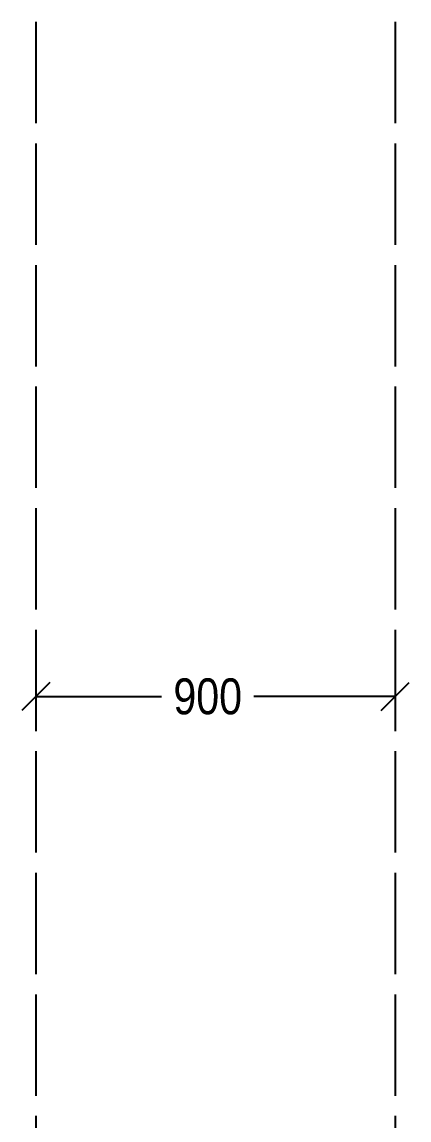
# Model space of a CAD drawing. Header units: millimetres. Extents: x -9564 to 100419, y -25359 to 24346.
# Drawn here: x 43919 to 44889, y -19340 to -16586 of the extents above; entities that cross this region are included whole.
import ezdxf

# ---------------------------------------------------------------- set-up
doc = ezdxf.new("R2010")
doc.units = ezdxf.units.MM
doc.header["$LTSCALE"] = 100
doc.linetypes.add('DASHEDX2', pattern=[3.048, 2.54, -0.508])
doc.layers.add('Area circulacion', color=50, linetype='DASHEDX2')
doc.layers.add('Cotas secundarias', color=81, linetype='Continuous')
doc.styles.add('OpenSansCondensed-Light', font='OpenSansCondensed-Light.ttf')
doc.dimstyles.new('Cotas Mateo', dxfattribs={"dimtxt": 90, "dimasz": 70, "dimexe": 0.375, "dimexo": 0.125, "dimgap": 0.1, "dimtad": 1, "dimzin": 12, "dimdsep": 46, "dimtxsty": 'OpenSansCondensed-Light', "dimblk": 'OBLIQUE', "dimcen": 2.5, "dimazin": 3, "dimtfac": 0.5, "dimtmove": 2, "dimatfit": 3, "dimarcsym": 0})

# ---------------------------------------------------------------- blocks, each defined once
blk = doc.blocks.new('_OBLIQUE')
at = {"color": 0, "linetype": 'ByBlock'}
blk.add_line((-0.5, -0.5), (0.5, 0.5), dxfattribs=at)
blk = doc.blocks.new('*D41')
at = {"layer": 'Cotas secundarias', "color": 0, "lineweight": -2, "transparency": 16777216}
for p, q in [((43953.7, -18254.9), (43953.7, -18278.2)), ((44853.7, -18254.9), (44853.7, -18278.2)), ((43953.7, -18277.8), (44268.3, -18277.8)), ((44853.7, -18277.8), (44500, -18277.8))]:
    blk.add_line(p, q, dxfattribs=at)
at = {"layer": 'Defpoints', "color": 0, "transparency": 16777216}
for p in [(43953.7, -18254.8), (44853.7, -18254.8), (44853.7, -18277.8)]:
    blk.add_point(p, dxfattribs=at)
at = {"layer": 'Cotas secundarias', "color": 0, "lineweight": -2, "transparency": 16777216, "xscale": 70, "yscale": 70, "zscale": 70, "rotation": 180}
blk.add_blockref('_OBLIQUE', (43953.7, -18277.8), dxfattribs=at)
at = {"layer": 'Cotas secundarias', "color": 0, "lineweight": -2, "transparency": 16777216, "xscale": 70, "yscale": 70, "zscale": 70}
blk.add_blockref('_OBLIQUE', (44853.7, -18277.8), dxfattribs=at)
at = {"layer": 'Cotas secundarias', "color": 0, "transparency": 16777216, "insert": (44384.2, -18277.8), "char_height": 90, "attachment_point": 5, "style": 'OpenSansCondensed-Light'}
blk.add_mtext('900', dxfattribs=at)

msp = doc.modelspace()

# ---------------------------------------------------------------- linework, layer by layer
at = {"layer": 'Area circulacion', "color": 2, "linetype": 'DASHEDX2'}
msp.add_line((43953.695, -16586.186), (43953.695, -22006.953), dxfattribs=at)
at = {"layer": 'Area circulacion', "color": 2}
msp.add_line((44853.695, -16586.186), (44853.695, -22896.953), dxfattribs=at)

# ---------------------------------------------------------------- dimensions: what is measured, and where the dimension line sits
at = {"layer": 'Cotas secundarias'}
dim = msp.add_linear_dim(base=(44853.695, -18277.798), p1=(43953.695, -18254.793), p2=(44853.695, -18254.793), dimstyle='Cotas Mateo', dxfattribs=at)
dim.commit()
dim.dimension.update_dxf_attribs({"geometry": '*D41', "text_midpoint": (44384.162, -18277.798), "dimtype": 160})

doc.saveas('drawing.dxf')
